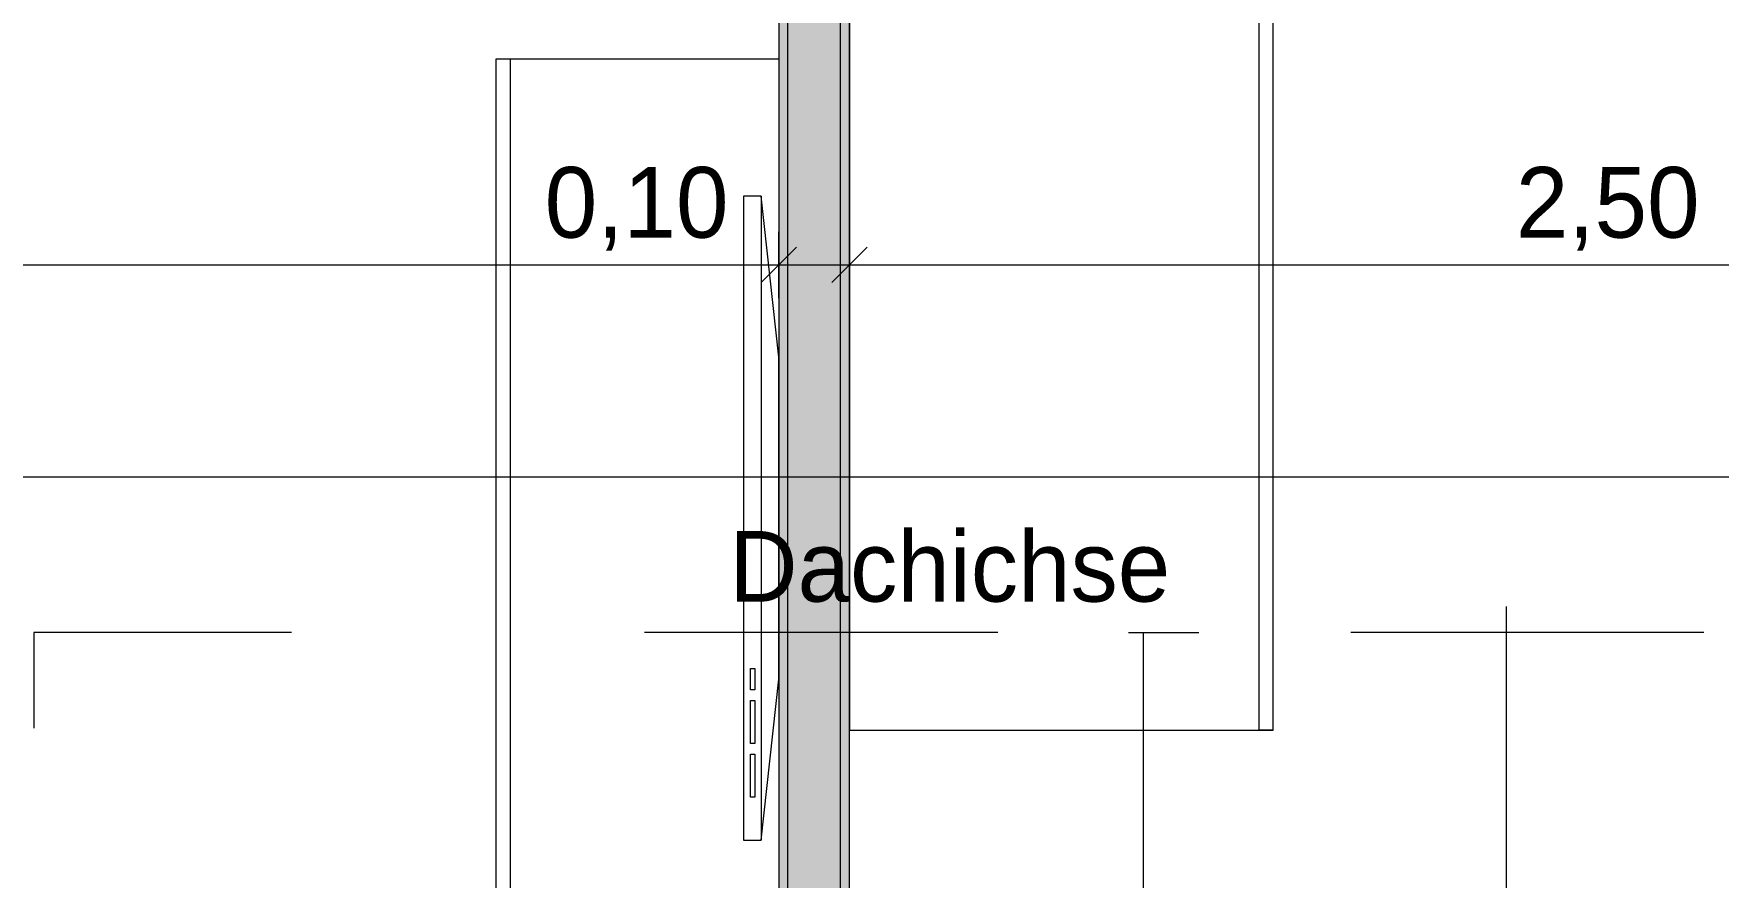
# Model space of a CAD drawing. Header units: metres. Extents: x -3 to 171, y -23 to 41.
# Drawn here: x 12.24 to 14.625, y -13.878 to -12.684 of the extents above; entities that cross this region are included whole.
import ezdxf

# ---------------------------------------------------------------- set-up
doc = ezdxf.new("R2010")
doc.units = ezdxf.units.M
doc.header["$MEASUREMENT"] = 0
for name, pattern in [('Schnittlinie', [0.006, 0.003, -0.0015, 0, -0.0015]), ('UNSICHTBAR', [0.4, 0, -0.4]), ('Untersicht', [0.001, 0.0005, -0.0005])]:
    doc.linetypes.add(name, pattern=pattern)
for name, color, linetype in [('4._1.DG PP STG1_1_130 Wand Innen', 7, 'Continuous'), ('4._1.DG PP STG1_1_310 Dachkonstruktion massiv', 7, 'Continuous'), ('4._1.DG PP STG1_1_325 Dachfenster', 7, 'Continuous'), ('4._1.DG PP STG1_1_510 Möblierung', 7, 'Continuous'), ('4._1.DG PP STG1_1_851 Marker Schnitt', 7, 'Continuous'), ('4._1.DG PP STG1_1_870 Dokumentation allgemein', 7, 'Continuous'), ('4._1.DG PP STG1_1_950 Polierplan Bemaßung', 7, 'Continuous')]:
    doc.layers.add(name, color=color, linetype=linetype)
doc.styles.add('ERSTELLTER_STIL_2', font='')
doc.styles.get('ERSTELLTER_STIL_2').set_extended_font_data('Eurostile')

msp = doc.modelspace()

# ---------------------------------------------------------------- hatches: boundary and pattern name
at = {"layer": '4._1.DG PP STG1_1_130 Wand Innen', "linetype": 'Continuous', "lineweight": 13, "true_color": 0xfb02fe}
for points in [[(13.295, -14.69), (13.3075, -14.69), (13.3075, -10.525), (13.295, -10.525)], [(13.3825, -14.69), (13.395, -14.69), (13.395, -11.55), (13.3825, -11.55)]]:
    msp.add_hatch(color=6, dxfattribs=at).paths.add_polyline_path(points)
at = {"layer": '4._1.DG PP STG1_1_130 Wand Innen', "linetype": 'Continuous', "lineweight": 13, "true_color": 0xffaa00}
msp.add_hatch(color=40, dxfattribs=at).paths.add_polyline_path([(13.3075, -14.69), (13.3825, -14.69), (13.3825, -11.55), (13.38, -11.55), (13.38, -10.55), (13.3825, -10.55), (13.3825, -10.525), (13.3075, -10.525)])

# ---------------------------------------------------------------- linework, layer by layer
at = {"layer": '4._1.DG PP STG1_1_130 Wand Innen', "color": 7, "linetype": 'Continuous', "lineweight": 18, "ltscale": 1000}
for p, q in [((13.3075, -10.525), (13.3075, -14.69)), ((13.3825, -14.69), (13.3825, -11.55))]:
    msp.add_line(p, q, dxfattribs=at)
at = {"layer": '4._1.DG PP STG1_1_130 Wand Innen', "color": 7, "linetype": 'Continuous', "lineweight": 18, "ltscale": 1000, "flags": 128}
for points in [[(13.295, -10.525), (13.295, -14.69)], [(13.395, -14.69), (13.395, -11.55)]]:
    msp.add_lwpolyline(points, dxfattribs=at)
at = {"layer": '4._1.DG PP STG1_1_310 Dachkonstruktion massiv', "color": 8, "linetype": 'Untersicht', "lineweight": 13, "ltscale": 1000}
msp.add_line((13.8111, -13.5322), (13.8111, -14.69), dxfattribs=at)
at = {"layer": '4._1.DG PP STG1_1_310 Dachkonstruktion massiv', "color": 8, "linetype": 'Untersicht', "lineweight": 13, "ltscale": 1000, "flags": 128}
msp.add_lwpolyline([(18.605, -13.5322), (12.24, -13.5322), (12.24, -14.69)], dxfattribs=at)
at = {"layer": '4._1.DG PP STG1_1_325 Dachfenster', "color": 255, "linetype": 'UNSICHTBAR', "lineweight": 13, "ltscale": 1000, "flags": 128}
for points in [[(13.79, -13.5322), (15.5181, -13.5322)], [(13.79, -14.1502), (13.79, -13.5322)]]:
    msp.add_lwpolyline(points, dxfattribs=at)
at = {"layer": '4._1.DG PP STG1_1_510 Möblierung', "color": 8, "linetype": 'Continuous', "lineweight": 13, "ltscale": 1000, "true_color": 0x7e7f7f}
for p, q in [((13.975, -13.67), (13.975, -11.55)), ((12.915, -14.32), (12.915, -12.72)), ((13.27, -12.9142), (13.27, -13.8258)), ((13.255, -13.6131), (13.255, -13.5827)), ((13.255, -13.5827), (13.2612, -13.5827)), ((13.2612, -13.5827), (13.2612, -13.6131)), ((13.2612, -13.6131), (13.255, -13.6131)), ((13.255, -13.6891), (13.255, -13.6283)), ((13.255, -13.6283), (13.2612, -13.6283)), ((13.2612, -13.6283), (13.2612, -13.6891)), ((13.2612, -13.6891), (13.255, -13.6891)), ((13.995, -13.67), (13.975, -13.67)), ((13.255, -13.765), (13.255, -13.7042)), ((13.255, -13.7042), (13.2612, -13.7042)), ((13.2612, -13.7042), (13.2612, -13.765)), ((13.2612, -13.765), (13.255, -13.765))]:
    msp.add_line(p, q, dxfattribs=at)
at = {"layer": '4._1.DG PP STG1_1_510 Möblierung', "color": 8, "linetype": 'Continuous', "lineweight": 13, "ltscale": 1000, "true_color": 0x7e7f7f, "flags": 128}
for points in [[(13.995, -13.67), (13.995, -11.55), (13.395, -11.55), (13.395, -13.67)], [(12.895, -14.32), (12.895, -12.72), (13.295, -12.72), (13.295, -14.32)], [(13.245, -12.9142), (13.245, -13.8258), (13.27, -13.8258), (13.295, -13.5979), (13.295, -13.1421), (13.27, -12.9142)]]:
    msp.add_lwpolyline(points, close=True, dxfattribs=at)
at = {"layer": '4._1.DG PP STG1_1_851 Marker Schnitt', "color": 7, "linetype": 'Schnittlinie', "lineweight": 13, "ltscale": 1000}
msp.add_line((14.325, 4.805), (14.325, -22.5231), dxfattribs=at)
at = {"layer": '4._1.DG PP STG1_1_950 Polierplan Bemaßung', "color": 6, "linetype": 'Continuous', "lineweight": 13, "ltscale": 1000, "true_color": 0xfb02fe}
for p, q in [((13.295, -13.0586), (13.295, -12.9648)), ((13.395, -13.0586), (13.395, -12.9648)), ((13.32, -12.9867), (13.27, -13.0367)), ((13.42, -12.9867), (13.37, -13.0367)), ((9.685, -13.0117), (13.295, -13.0117)), ((13.295, -13.0117), (13.395, -13.0117)), ((13.395, -13.0117), (15.895, -13.0117))]:
    msp.add_line(p, q, dxfattribs=at)
at = {"layer": '4._1.DG PP STG1_1_950 Polierplan Bemaßung', "color": 76, "linetype": 'Continuous', "lineweight": 13, "ltscale": 1000, "true_color": 0x3f7f02}
msp.add_line((0.3588, -13.3117), (18.6306, -13.3117), dxfattribs=at)

# ---------------------------------------------------------------- texts
at = {"layer": '4._1.DG PP STG1_1_870 Dokumentation allgemein', "color": 7, "linetype": 'Continuous', "lineweight": 13, "insert": (13.225, -13.439), "char_height": 0.1, "attachment_point": 4, "style": 'ERSTELLTER_STIL_2'}
msp.add_mtext('\\A1;{\\pql;\\fEurostile|b0|i0|c0|p0;\\W1.000000;Dachichse}', dxfattribs=at)
at = {"layer": '4._1.DG PP STG1_1_950 Polierplan Bemaßung', "color": 6, "linetype": 'Continuous', "lineweight": 13, "true_color": 0xfb02fe, "char_height": 0.1, "width": 0.306373, "attachment_point": 7, "style": 'ERSTELLTER_STIL_2'}
for s, insert in [('\\A1;{\\pql;\\fEurostile|b0|i0|c0|p0;\\W1.000000;0,10}', (12.9636, -12.9917)), ('\\A1;{\\pql;\\fEurostile|b0|i0|c0|p0;\\W1.000000;2,50}', (14.3386, -12.9917))]:
    msp.add_mtext(s, dxfattribs=dict(at, insert=insert))

doc.saveas('drawing.dxf')
